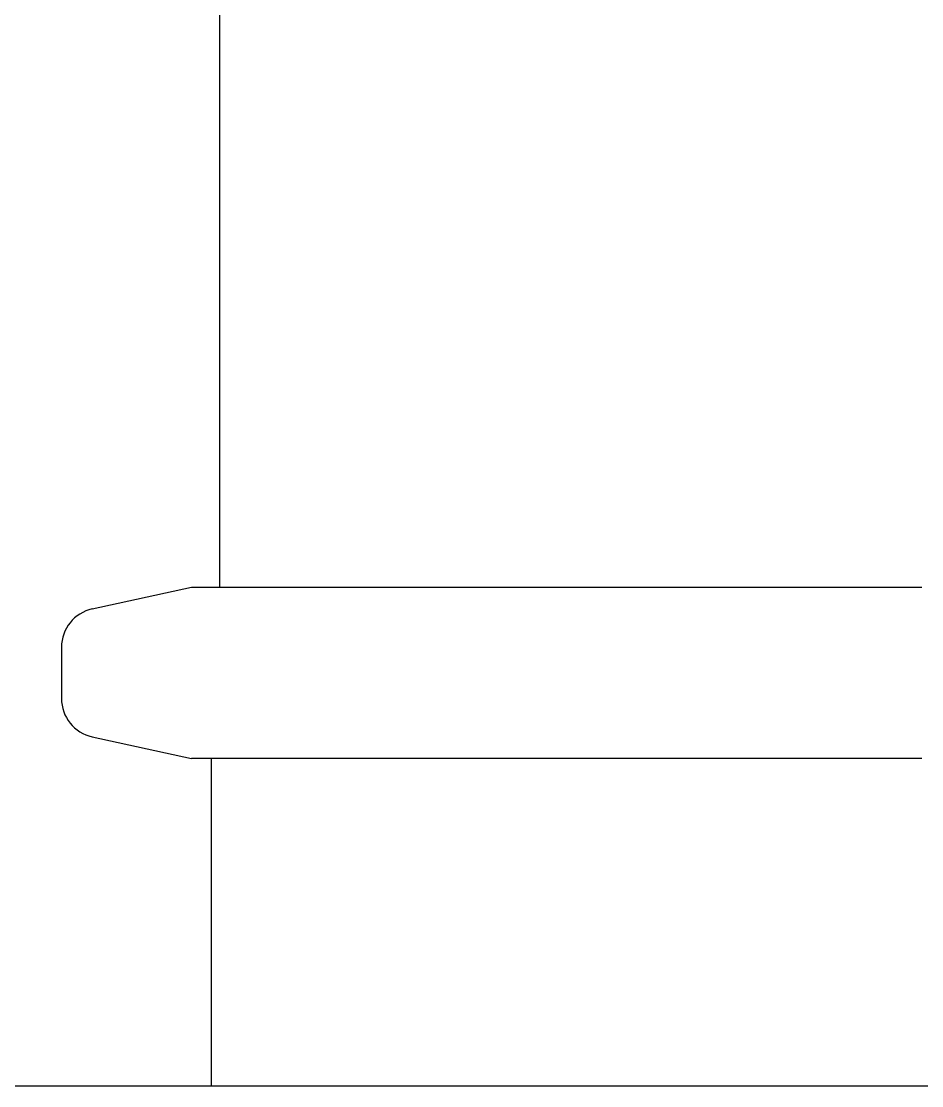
# Model space of a CAD drawing. Header units: millimetres. Extents: x 6781 to 13993, y -7973 to 4183.
# Drawn here: x 11479.8 to 11585.4, y -5929.3 to -5804.4 of the extents above; entities that cross this region are included whole.
import ezdxf

# ---------------------------------------------------------------- set-up
doc = ezdxf.new("R2010")
doc.units = ezdxf.units.MM
doc.header["$LTSCALE"] = 307.34
doc.layers.get('0').update_dxf_attribs({"linetype": 'CONTINUOUS'})

msp = doc.modelspace()

# ---------------------------------------------------------------- linework, layer by layer
at = {"color": 0, "linetype": 'Continuous'}
for p, q in [((11503.06262, -5870.83218), (11503.06262, -5718.89485)), ((11488.09532, -5873.39409), (11499.73999, -5870.83226)), ((11499.74016, -5870.83218), (11585.39441, -5870.83218)), ((11484.48394, -5877.8866), (11484.48394, -5883.90311)), ((11488.09532, -5888.39562), (11499.73999, -5890.95745)), ((11585.37461, -5890.95752), (11499.74016, -5890.95752)), ((11502.06262, -5893.27599), (11502.06262, -5890.95752)), ((11502.06262, -5929.34355), (11502.06262, -5893.27599)), ((11311.57088, -5929.34355), (11892.55436, -5929.34355))]:
    msp.add_line(p, q, dxfattribs=at)
for centre, start, end in [((11489.08394, -5877.8866), 102.410736, 180), ((11489.08394, -5883.90311), 180, 257.5892607)]:
    msp.add_arc(centre, 4.6, start, end, dxfattribs=at)

doc.saveas('drawing.dxf')
